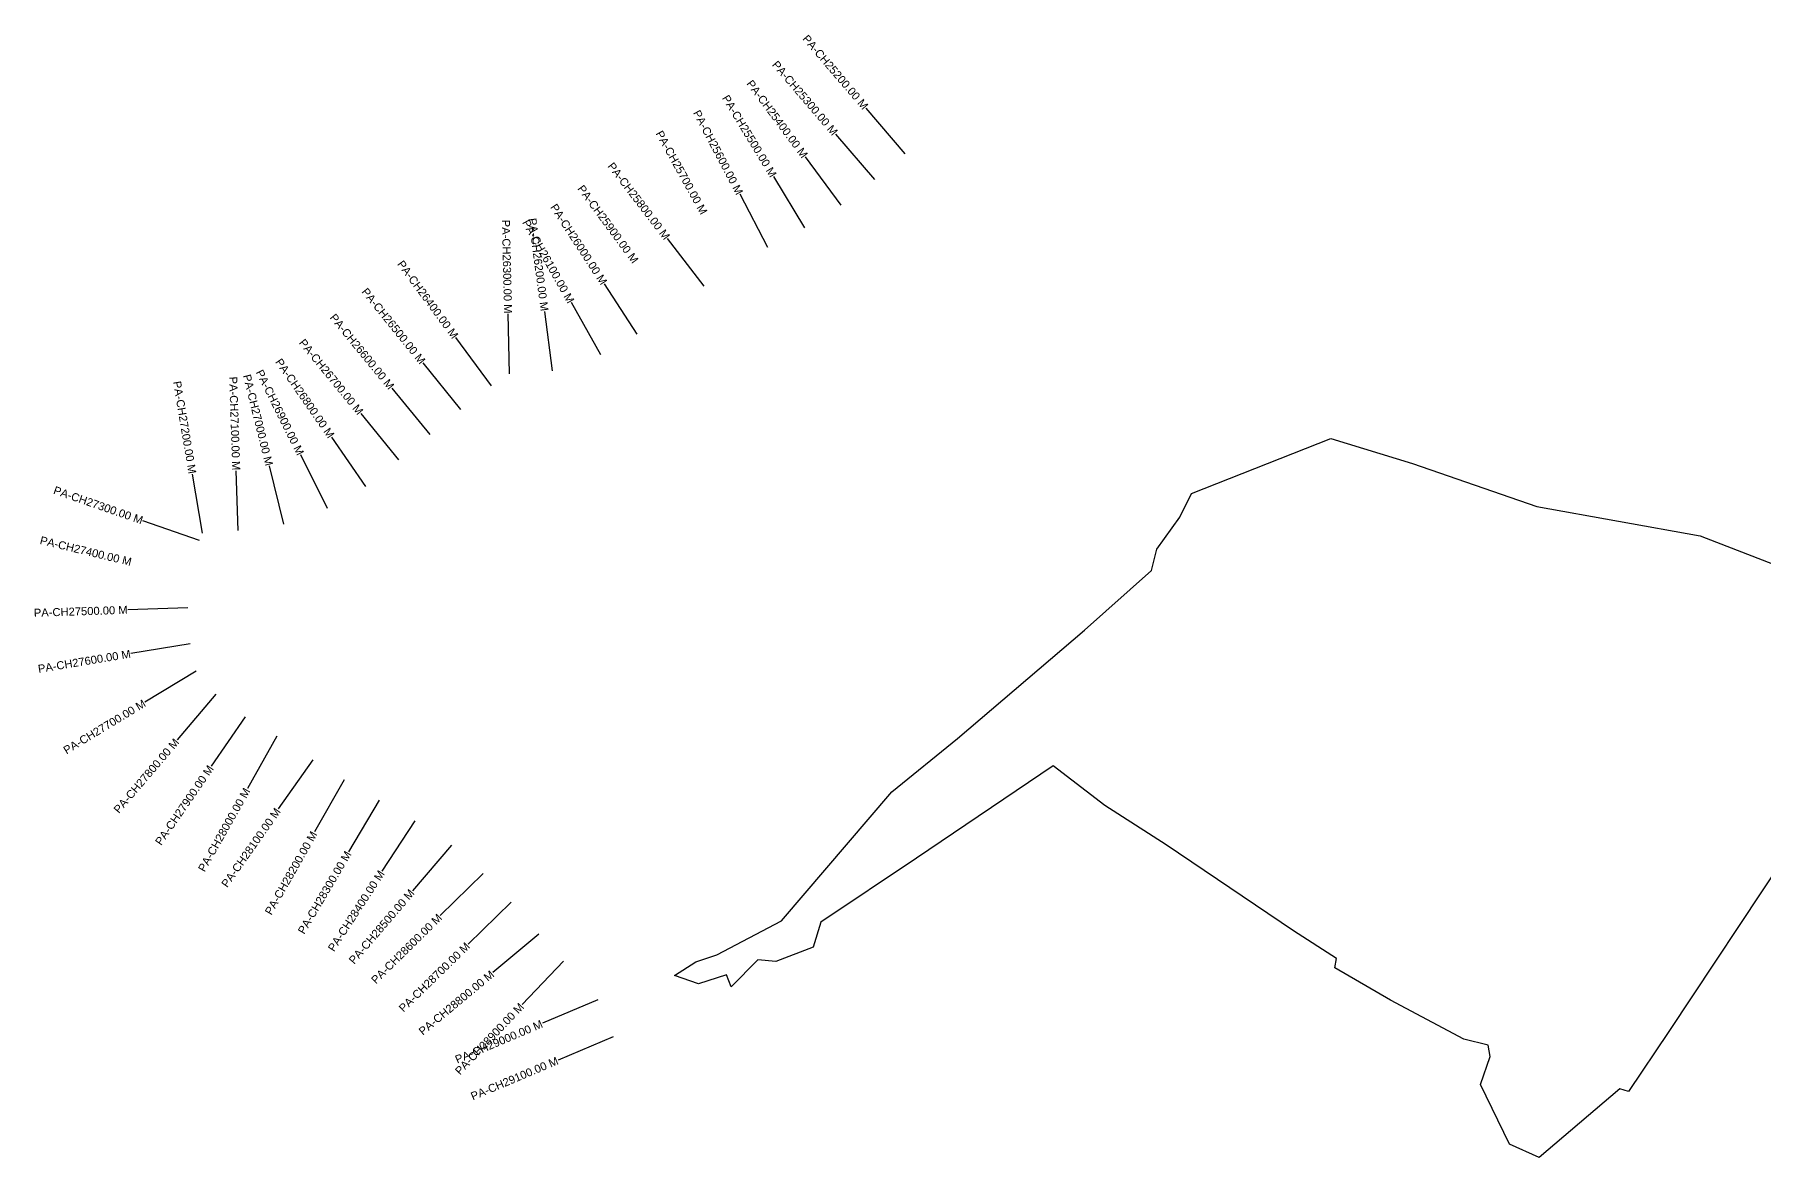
# Model space of a CAD drawing. Header units: metres. Extents: x 255193 to 263840, y 2204320 to 2207128.
# Drawn here: x 255193 to 259516, y 2204320 to 2207128 of the extents above; entities that cross this region are included whole.
import ezdxf
from ezdxf.enums import TextEntityAlignment as Align

# ---------------------------------------------------------------- set-up
doc = ezdxf.new("R2010")
doc.units = ezdxf.units.M
for name, color, linetype in [('CS', 134, 'Continuous'), ('CSMark', 6, 'Continuous'), ('village', 3, 'Continuous')]:
    doc.layers.add(name, color=color, linetype=linetype)
doc.styles.add('DynamicDimensions', font='arial.ttf')

msp = doc.modelspace()

# ---------------------------------------------------------------- linework, layer by layer
at = {"layer": 'CS'}
for p, q in [((257368.4, 2206829.8), (257271, 2206943.9)), ((257292.4, 2206764.9), (257195, 2206878.9)), ((257208.7, 2206701.3), (257119.3, 2206821.7)), ((257118.1, 2206644.3), (257040.5, 2206772.6)), ((257025.7, 2206595.5), (256956, 2206728.3)), ((256866, 2206498.5), (256774.8, 2206617.5)), ((256699, 2206378.4), (256617.2, 2206504.2)), ((256607.9, 2206326.5), (256534.5, 2206457.4)), ((256379.7, 2206279.3), (256376.1, 2206429.3)), ((256487.4, 2206286.7), (256467.6, 2206435.4)), ((256334.6, 2206249.2), (256245.6, 2206370)), ((256258.1, 2206190), (256164, 2206306.8)), ((256181, 2206127.3), (256086, 2206243.4)), ((256103.4, 2206064), (256008.6, 2206180.2)), ((256020.9, 2205997.8), (255935.4, 2206121)), ((255925, 2205942.4), (255858.4, 2206076.8)), ((255612.1, 2205880.8), (255587.3, 2206028.8)), ((255701.8, 2205887.2), (255696.8, 2206037.1)), ((255815.8, 2205903.5), (255779.6, 2206049)), ((255605.1, 2205862.7), (255463.4, 2205912.1)), ((255575.9, 2205694.3), (255426, 2205689.4)), ((255581.4, 2205604.4), (255433.5, 2205579.9)), ((255596.6, 2205536), (255468.4, 2205458.1)), ((255645.8, 2205478.3), (255548.6, 2205364.1)), ((255718.7, 2205421.9), (255633.8, 2205298.3)), ((255798.1, 2205372.9), (255724.4, 2205242.2)), ((255887.8, 2205313.9), (255801.5, 2205191.2)), ((255966.1, 2205264.3), (255892, 2205133.9)), ((256053.6, 2205213.5), (255977.4, 2205084.3)), ((256142.7, 2205161.3), (256060.9, 2205035.5)), ((256234.4, 2205100.9), (256136.9, 2204986.9)), ((256313.5, 2205029.7), (256206.5, 2204924.5)), ((256383.7, 2204958.1), (256276.3, 2204853.3)), ((256453.2, 2204878.2), (256337.8, 2204782.3)), ((256514.4, 2204810.7), (256411, 2204702.1)), ((256600.1, 2204713.8), (256461.9, 2204655.4)), ((256639.1, 2204621.7), (256500.9, 2204563.3))]:
    msp.add_line(p, q, dxfattribs=at)
at = {"layer": 'village', "color": 3, "true_color": 0x00ff00}
msp.add_polyline3d([(259568.4, 2205073.1, 0), (259277.3, 2204634.4, 0), (259176.1, 2204485, 0), (259154.9, 2204491.6, 0), (258953.4, 2204319.9, 0), (258879, 2204353.3, 0), (258806.5, 2204501.9, 0), (258831, 2204572.5, 0), (258825.7, 2204600.3, 0), (258764.6, 2204615.9, 0), (258581.7, 2204713.2, 0), (258442.7, 2204794.3, 0), (258446.8, 2204817.3, 0), (258339.3, 2204886.5, 0), (258020.8, 2205101.5, 0), (257867.9, 2205200.2, 0), (257738.4, 2205299, 0), (257397.1, 2205067.9, 0), (257157.4, 2204908.1, 0), (257138.8, 2204845.4, 0), (257045.1, 2204809.8, 0), (257000.6, 2204813.6, 0), (256933.5, 2204746.8, 0), (256921.7, 2204776.5, 0), (256852.1, 2204753.7, 0), (256791.6, 2204775.1, 0), (256845.5, 2204809.2, 0), (256897.9, 2204826.3, 0), (257059.5, 2204911.9, 0), (257334.9, 2205233.7, 0), (257499.7, 2205367.3, 0), (257816.7, 2205638.2, 0), (257984.3, 2205787.9, 0), (257997.5, 2205841.2, 0), (258055.4, 2205921, 0), (258084.5, 2205980.5, 0), (258432.2, 2206117.4, 0), (258636.4, 2206054.8, 0), (258947.3, 2205948, 0), (259355.2, 2205874.4, 0), (259850.6, 2205682.5, 0)], dxfattribs=at)
msp.add_polyline3d([(259568.4, 2205073.1, 0), (259277.3, 2204634.4, 0), (259176.1, 2204485, 0), (259154.9, 2204491.6, 0), (258953.4, 2204319.9, 0), (258879, 2204353.3, 0), (258806.5, 2204501.9, 0), (258831, 2204572.5, 0), (258825.7, 2204600.3, 0), (258764.6, 2204615.9, 0), (258581.7, 2204713.2, 0), (258442.7, 2204794.3, 0), (258446.8, 2204817.3, 0), (258339.3, 2204886.5, 0), (258020.8, 2205101.5, 0), (257867.9, 2205200.2, 0), (257738.4, 2205299, 0), (257397.1, 2205067.9, 0), (257157.4, 2204908.1, 0), (257138.8, 2204845.4, 0), (257045.1, 2204809.8, 0), (257000.6, 2204813.6, 0), (256933.5, 2204746.8, 0), (256921.7, 2204776.5, 0), (256852.1, 2204753.7, 0), (256791.6, 2204775.1, 0), (256845.5, 2204809.2, 0), (256897.9, 2204826.3, 0), (257059.5, 2204911.9, 0), (257334.9, 2205233.7, 0), (257499.7, 2205367.3, 0), (257816.7, 2205638.2, 0), (257984.3, 2205787.9, 0), (257997.5, 2205841.2, 0), (258055.4, 2205921, 0), (258084.5, 2205980.5, 0), (258432.2, 2206117.4, 0), (258636.4, 2206054.8, 0), (258947.3, 2205948, 0), (259355.2, 2205874.4, 0), (259850.6, 2205682.5, 0)], dxfattribs=at)

# ---------------------------------------------------------------- texts
at = {"layer": 'CSMark', "style": 'DynamicDimensions'}
for s, rotation, p in [('PA-CH25200.00 M', 310.4933, (257270.4, 2206944.6)), ('PA-CH25300.00 M', 310.4933, (257194.3, 2206879.7)), ('PA-CH25400.00 M', 306.6238, (257118.7, 2206822.5)), ('PA-CH25500.00 M', 301.1664, (257040, 2206773.5)), ('PA-CH25600.00 M', 297.6971, (256955.5, 2206729.2)), ('PA-CH25700.00 M', 298.9637, (256866.5, 2206680.1)), ('PA-CH25800.00 M', 307.4722, (256774.2, 2206618.3)), ('PA-CH25900.00 M', 306.3425, (256695.4, 2206559.2)), ('PA-CH26000.00 M', 303.0456, (256616.7, 2206505)), ('PA-CH26300.00 M', 271.3643, (256376.1, 2206430.3)), ('PA-CH26100.00 M', 299.2901, (256534, 2206458.2)), ('PA-CH26200.00 M', 277.5968, (256467.5, 2206436.4)), ('PA-CH26400.00 M', 306.3852, (256245.1, 2206370.8)), ('PA-CH26500.00 M', 308.8664, (256163.4, 2206307.6)), ('PA-CH26600.00 M', 309.3026, (256085.3, 2206244.2)), ('PA-CH26700.00 M', 309.2147, (256008, 2206181)), ('PA-CH26900.00 M', 296.362, (255858, 2206077.7)), ('PA-CH26800.00 M', 304.7262, (255934.9, 2206121.9)), ('PA-CH27200.00 M', 279.5034, (255587.2, 2206029.8)), ('PA-CH27100.00 M', 271.9216, (255696.7, 2206038.1)), ('PA-CH27000.00 M', 283.9501, (255779.4, 2206050)), ('PA-CH27300.00 M', 340.7846, (255462.5, 2205912.4)), ('PA-CH27400.00 M', 346.3741, (255434.6, 2205808.7)), ('PA-CH27500.00 M', 1.866, (255425, 2205689.3)), ('PA-CH27600.00 M', 9.4284, (255432.5, 2205579.7)), ('PA-CH27700.00 M', 31.2799, (255467.5, 2205457.6)), ('PA-CH27800.00 M', 49.587, (255547.9, 2205363.4)), ('PA-CH27900.00 M', 55.5366, (255633.3, 2205297.4)), ('PA-CH28000.00 M', 60.5902, (255723.9, 2205241.3)), ('PA-CH28100.00 M', 54.8663, (255800.9, 2205190.4)), ('PA-CH28200.00 M', 60.3836, (255891.5, 2205133.1)), ('PA-CH28300.00 M', 59.5068, (255976.9, 2205083.4)), ('PA-CH28400.00 M', 56.9738, (256060.4, 2205034.7)), ('PA-CH28500.00 M', 49.4166, (256136.2, 2204986.2)), ('PA-CH28600.00 M', 44.5196, (256205.8, 2204923.8)), ('PA-CH28700.00 M', 44.3022, (256275.6, 2204852.6)), ('PA-CH28800.00 M', 39.7376, (256337, 2204781.6)), ('PA-CH28900.00 M', 46.4028, (256410.3, 2204701.3)), ('PA-CH29000.00 M', 22.9423, (256461, 2204655)), ('PA-CH29100.00 M', 22.9423, (256500, 2204562.9))]:
    msp.add_text(s, height=20, rotation=rotation, dxfattribs=at).set_placement(p, align=Align.MIDDLE_RIGHT)

doc.saveas('drawing.dxf')
